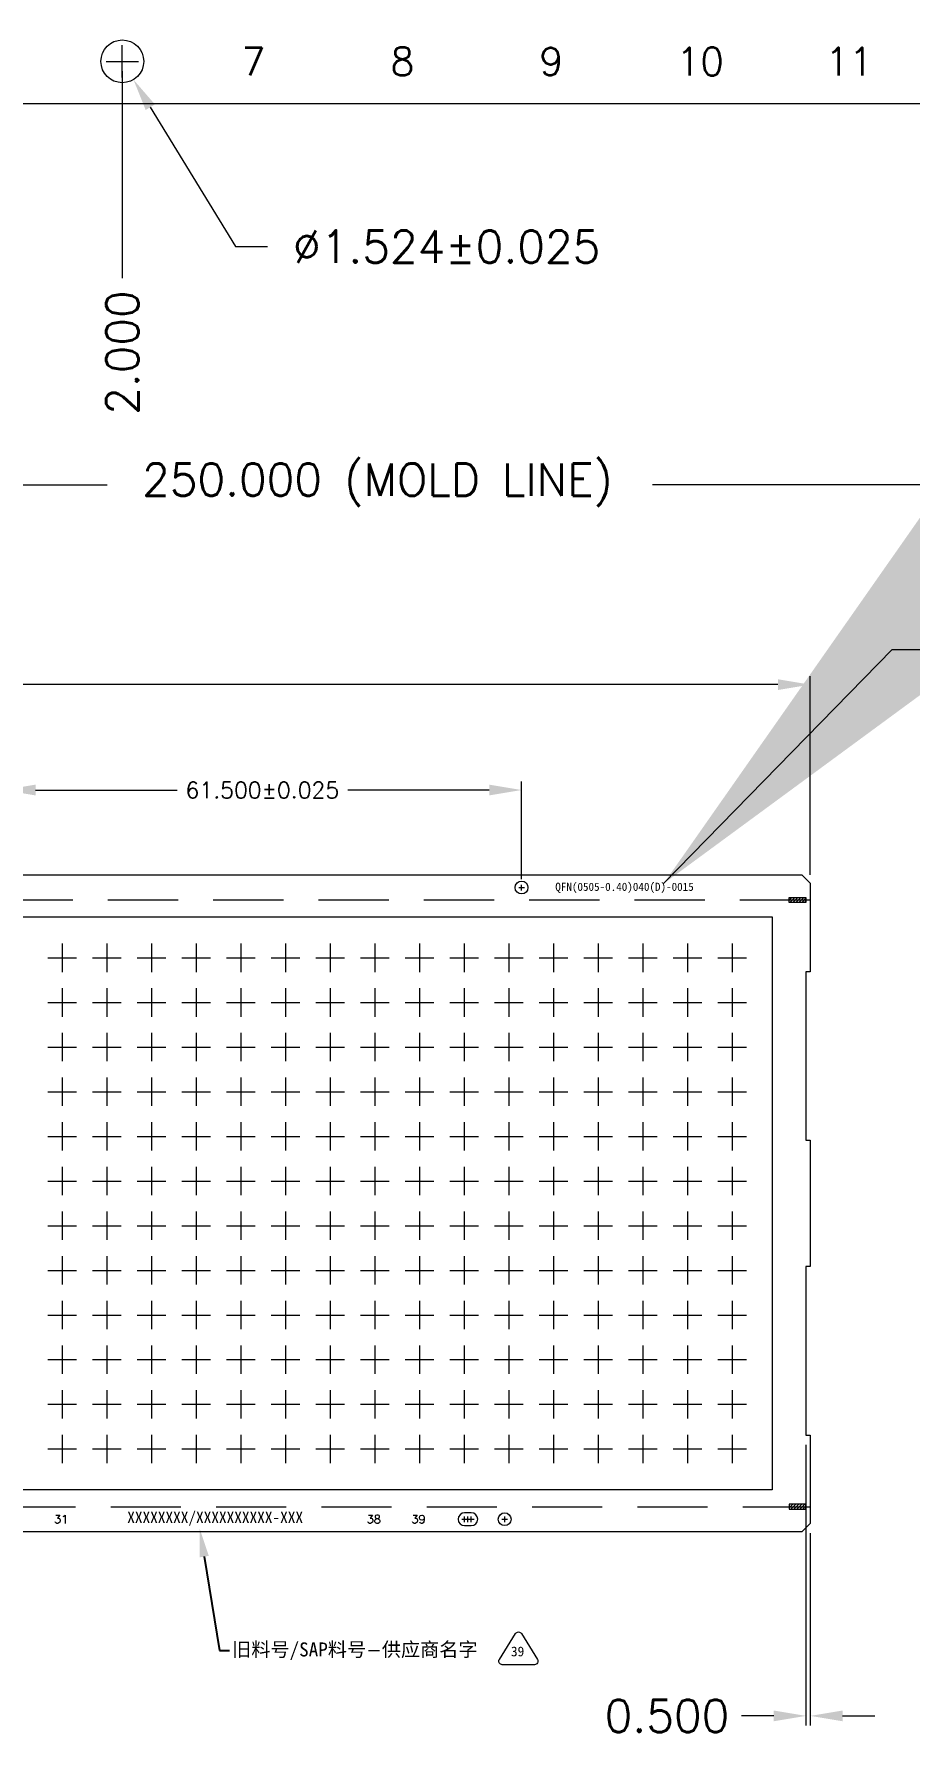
# Model space of a CAD drawing. Extents: x -140 to 3541, y -503 to -95.
# Drawn here: x 3234.4 to 3265.6, y -408.9 to -348.4 of the extents above; entities that cross this region are included whole.
import ezdxf
from ezdxf import colors
from ezdxf.entities.mleader import LeaderData, LeaderLine
from ezdxf.math import Vec2, Vec3

# ---------------------------------------------------------------- set-up
doc = ezdxf.new("R2010")
doc.units = 0
doc.header["$LTSCALE"] = 5
doc.header["$MEASUREMENT"] = 0
doc.header["$PDMODE"] = 3
for name, pattern in [('CENTER', [2, 1.25, -0.25, 0.25, -0.25]), ('DASHED', [0.75, 0.5, -0.25]), ('HIDDEN', [0.375, 0.25, -0.125])]:
    doc.linetypes.add(name, pattern=pattern)
doc.layers.get('Defpoints').update_dxf_attribs({"linetype": 'CONTINUOUS'})
for name, color, linetype in [('1', 7, 'CONTINUOUS'), ('1D', 4, 'CONTINUOUS'), ('center', 1, 'CONTINUOUS'), ('标注', 4, 'CONTINUOUS')]:
    doc.layers.add(name, color=color, linetype=linetype)
doc.layers.add('尺寸线层', color=3, linetype='CONTINUOUS', lineweight=18)
doc.styles.add('SIMPLEX', font='SIMPLEX')
doc.styles.get("Standard").update_dxf_attribs({"font": 'romans.shx', "bigfont": 'bigfont.shx'})
doc.styles.add('宋体', font='')
doc.styles.get('宋体').set_extended_font_data('SimSun')
doc.dimstyles.get("Standard").update_dxf_attribs({"dimscale": 4.5, "dimtxt": 0.16, "dimasz": 0.12, "dimexe": 0.08, "dimexo": 0.05, "dimgap": 0.08, "dimtad": 0, "dimdec": 3, "dimzin": 0, "dimdsep": 46, "dimtxsty": 'Standard', "dimcen": 0.09, "dimadec": 0, "dimazin": 0, "dimtfac": 1, "dimtdec": 3, "dimtmove": 0, "dimatfit": 3, "dimfxl": 1, "dimtolj": 1, "dimtzin": 0, "dimarcsym": 0})
doc.dimstyles.new('副本Standard', dxfattribs={"dimtxt": 0.05, "dimasz": 0.05, "dimexe": 0.07, "dimexo": 0.07, "dimgap": 0.07, "dimtad": 1, "dimzin": 1, "dimdsep": 46, "dimtxsty": 'SIMPLEX', "dimcen": 0.1, "dimclrd": 256, "dimclre": 256, "dimclrt": 256, "dimadec": 0, "dimazin": 0, "dimtfac": 1, "dimtofl": 0, "dimtmove": 0, "dimatfit": 0, "dimfxl": 1, "dimlwd": -1, "dimlwe": -1, "dimarcsym": 0})

# ---------------------------------------------------------------- blocks, each defined once
blk = doc.blocks.new('*D110')
at = {"layer": 'Defpoints', "color": 0}
for p in [(3239.564, -274.423), (3204.814, -346.911), (3206.996, -355.134)]:
    blk.add_point(p, dxfattribs=at)
at = {"layer": '标注', "lineweight": 0}
for p, q in [((3204.814, -346.936), (3204.814, -351.134)), ((3204.814, -351.134), (3206.996, -353.134)), ((3206.996, -353.134), (3206.996, -355.134))]:
    blk.add_line(p, q, dxfattribs=at)
at = {"layer": '标注', "lineweight": 0, "insert": (3206.996, -357.251), "char_height": 1, "attachment_point": 5, "rotation": 90, "style": '宋体'}
blk.add_mtext('34.750', dxfattribs=at)

msp = doc.modelspace()

# ---------------------------------------------------------------- hatches: boundary and pattern name
at = {"layer": '1D', "lineweight": 0}
h = msp.add_hatch(dxfattribs=at)
h.set_pattern_fill('ANSI31', color=256, scale=0.6, style=0)
h.set_pattern_definition([(45, (2905.23009, -379.4911), (-0.053033009, 0.053033009), [])])
h.paths.add_polyline_path([(3184.80013, -379.17467), (3184.80013, -379.35467), (3185.40013, -379.35467), (3185.40013, -379.17467)])
h.paths.add_polyline_path([(3184.80013, -400.95467), (3184.80013, -400.77467), (3185.40013, -400.77467), (3185.40013, -400.95467)])
h.paths.add_polyline_path([(3261.30013, -400.77467), (3261.30013, -400.95467), (3261.90013, -400.95467), (3261.90013, -400.77467)])
h.paths.add_polyline_path([(3261.30013, -379.35467), (3261.30013, -379.17467), (3261.90013, -379.17467), (3261.90013, -379.35467)])

# ---------------------------------------------------------------- linework, layer by layer
at = {"layer": '1', "lineweight": 0}
msp.add_lwpolyline([(3276.81434, -350.91135), (3201.31434, -350.91135), (3200.31434, -349.91135), (3200.31434, -339.41135), (3202.41434, -339.41135, 0.41421356), (3202.81434, -339.01135), (3202.81434, -319.81135, 0.41421356), (3202.41434, -319.41135), (3200.31434, -319.41135), (3200.31434, -304.41135), (3202.41434, -304.41135, 0.41421356), (3202.81434, -304.01135), (3202.81434, -284.81135, 0.41421356), (3202.41434, -284.41135), (3200.31434, -284.41135), (3200.31434, -273.91135), (3201.31434, -272.91135), (3276.81434, -272.91135)], format="xyb", dxfattribs=at)
msp.add_lwpolyline([(3184.95013, -378.36467), (3261.75013, -378.36467), (3262.05013, -378.66467), (3262.05013, -381.81467), (3261.90013, -381.81467), (3261.90013, -387.81467), (3262.05013, -387.81467), (3262.05013, -392.31467), (3261.90013, -392.31467), (3261.90013, -398.31467), (3262.05013, -398.31467), (3262.05013, -401.46467), (3261.75013, -401.76467), (3184.95013, -401.76467)], dxfattribs=at)
msp.add_lwpolyline([(3249.98653, -401.53967, 1), (3249.98653, -401.08247), (3249.74653, -401.08247, 1), (3249.74653, -401.53967)], format="xyb", close=True, dxfattribs=at)
for centre, radius in [((3237.56434, -349.39935), 0.762), ((3251.77513, -378.81827), 0.2286), ((3251.17513, -401.31107), 0.2286)]:
    msp.add_circle(centre, radius, dxfattribs=at)
at = {"layer": '1D', "lineweight": 0}
for p, q in [((3237.56434, -349.97435), (3237.56434, -348.82435)), ((3236.98934, -349.39935), (3238.13934, -349.39935)), ((3251.67513, -378.81827), (3251.87513, -378.81827)), ((3251.77513, -378.91827), (3251.77513, -378.71827)), ((3249.64653, -401.31107), (3249.84653, -401.31107)), ((3249.74653, -401.41107), (3249.74653, -401.21107)), ((3249.76653, -401.31107), (3249.96653, -401.31107)), ((3249.86653, -401.41107), (3249.86653, -401.21107)), ((3249.88653, -401.31107), (3250.08653, -401.31107)), ((3249.98653, -401.41107), (3249.98653, -401.21107)), ((3251.07513, -401.31107), (3251.27513, -401.31107)), ((3251.17513, -401.41107), (3251.17513, -401.21107))]:
    msp.add_line(p, q, dxfattribs=at)
at = {"layer": '1D', "linetype": 'DASHED', "lineweight": 0}
msp.add_lwpolyline([(3262.05013, -379.26467), (3184.65013, -379.26467), (3184.65013, -400.86467), (3262.05013, -400.86467)], dxfattribs=at)
at = {"layer": '1D', "linetype": 'HIDDEN', "lineweight": 0}
for points in [[(3261.90013, -379.17467), (3261.90013, -379.35467), (3261.30013, -379.35467), (3261.30013, -379.17467)], [(3261.90013, -400.95467), (3261.90013, -400.77467), (3261.30013, -400.77467), (3261.30013, -400.95467)]]:
    msp.add_lwpolyline(points, close=True, dxfattribs=at)
at = {"layer": '1D', "lineweight": 0}
msp.add_lwpolyline([(3186.30013, -379.86467), (3260.70013, -379.86467), (3260.70013, -400.26467), (3186.30013, -400.26467)], close=True, dxfattribs=at)
at = {"layer": 'center', "linetype": 'CENTER', "lineweight": 0}
for p, q in [((3235.42513, -380.81245), (3235.42513, -381.82689)), ((3237.01513, -380.81245), (3237.01513, -381.82689)), ((3238.60513, -380.81245), (3238.60513, -381.82689)), ((3240.19513, -380.81245), (3240.19513, -381.82689)), ((3241.78513, -380.81245), (3241.78513, -381.82689)), ((3243.37513, -380.81245), (3243.37513, -381.82689)), ((3244.96513, -380.81245), (3244.96513, -381.82689)), ((3246.55513, -380.81245), (3246.55513, -381.82689)), ((3248.14513, -380.81245), (3248.14513, -381.82689)), ((3249.73513, -380.81245), (3249.73513, -381.82689)), ((3251.32513, -380.81245), (3251.32513, -381.82689)), ((3252.91513, -380.81245), (3252.91513, -381.82689)), ((3254.50513, -380.81245), (3254.50513, -381.82689)), ((3256.09513, -380.81245), (3256.09513, -381.82689)), ((3257.68513, -380.81245), (3257.68513, -381.82689)), ((3259.27513, -380.81245), (3259.27513, -381.82689)), ((3234.91791, -381.31967), (3235.93235, -381.31967)), ((3236.50791, -381.31967), (3237.52235, -381.31967)), ((3238.09791, -381.31967), (3239.11235, -381.31967)), ((3239.68791, -381.31967), (3240.70235, -381.31967)), ((3241.27791, -381.31967), (3242.29235, -381.31967)), ((3242.86791, -381.31967), (3243.88235, -381.31967)), ((3244.45791, -381.31967), (3245.47235, -381.31967)), ((3246.04791, -381.31967), (3247.06235, -381.31967)), ((3247.63791, -381.31967), (3248.65235, -381.31967)), ((3249.22791, -381.31967), (3250.24235, -381.31967)), ((3250.81791, -381.31967), (3251.83235, -381.31967)), ((3252.40791, -381.31967), (3253.42235, -381.31967)), ((3253.99791, -381.31967), (3255.01235, -381.31967)), ((3255.58791, -381.31967), (3256.60235, -381.31967)), ((3257.17791, -381.31967), (3258.19235, -381.31967)), ((3258.76791, -381.31967), (3259.78235, -381.31967)), ((3235.42513, -382.40245), (3235.42513, -383.41689)), ((3237.01513, -382.40245), (3237.01513, -383.41689)), ((3238.60513, -382.40245), (3238.60513, -383.41689)), ((3240.19513, -382.40245), (3240.19513, -383.41689)), ((3241.78513, -382.40245), (3241.78513, -383.41689)), ((3243.37513, -382.40245), (3243.37513, -383.41689)), ((3244.96513, -382.40245), (3244.96513, -383.41689)), ((3246.55513, -382.40245), (3246.55513, -383.41689)), ((3248.14513, -382.40245), (3248.14513, -383.41689)), ((3249.73513, -382.40245), (3249.73513, -383.41689)), ((3251.32513, -382.40245), (3251.32513, -383.41689)), ((3252.91513, -382.40245), (3252.91513, -383.41689)), ((3254.50513, -382.40245), (3254.50513, -383.41689)), ((3256.09513, -382.40245), (3256.09513, -383.41689)), ((3257.68513, -382.40245), (3257.68513, -383.41689)), ((3259.27513, -382.40245), (3259.27513, -383.41689)), ((3234.91791, -382.90967), (3235.93235, -382.90967)), ((3236.50791, -382.90967), (3237.52235, -382.90967)), ((3238.09791, -382.90967), (3239.11235, -382.90967)), ((3239.68791, -382.90967), (3240.70235, -382.90967)), ((3241.27791, -382.90967), (3242.29235, -382.90967)), ((3242.86791, -382.90967), (3243.88235, -382.90967)), ((3244.45791, -382.90967), (3245.47235, -382.90967)), ((3246.04791, -382.90967), (3247.06235, -382.90967)), ((3247.63791, -382.90967), (3248.65235, -382.90967)), ((3249.22791, -382.90967), (3250.24235, -382.90967)), ((3250.81791, -382.90967), (3251.83235, -382.90967)), ((3252.40791, -382.90967), (3253.42235, -382.90967)), ((3253.99791, -382.90967), (3255.01235, -382.90967)), ((3255.58791, -382.90967), (3256.60235, -382.90967)), ((3257.17791, -382.90967), (3258.19235, -382.90967)), ((3258.76791, -382.90967), (3259.78235, -382.90967)), ((3234.91791, -384.49967), (3235.93235, -384.49967)), ((3235.42513, -383.99245), (3235.42513, -385.00689)), ((3236.50791, -384.49967), (3237.52235, -384.49967)), ((3237.01513, -383.99245), (3237.01513, -385.00689)), ((3238.09791, -384.49967), (3239.11235, -384.49967)), ((3238.60513, -383.99245), (3238.60513, -385.00689)), ((3239.68791, -384.49967), (3240.70235, -384.49967)), ((3240.19513, -383.99245), (3240.19513, -385.00689)), ((3241.27791, -384.49967), (3242.29235, -384.49967)), ((3241.78513, -383.99245), (3241.78513, -385.00689)), ((3242.86791, -384.49967), (3243.88235, -384.49967)), ((3243.37513, -383.99245), (3243.37513, -385.00689)), ((3244.45791, -384.49967), (3245.47235, -384.49967)), ((3244.96513, -383.99245), (3244.96513, -385.00689)), ((3246.04791, -384.49967), (3247.06235, -384.49967)), ((3246.55513, -383.99245), (3246.55513, -385.00689)), ((3247.63791, -384.49967), (3248.65235, -384.49967)), ((3248.14513, -383.99245), (3248.14513, -385.00689)), ((3249.22791, -384.49967), (3250.24235, -384.49967)), ((3249.73513, -383.99245), (3249.73513, -385.00689)), ((3250.81791, -384.49967), (3251.83235, -384.49967)), ((3251.32513, -383.99245), (3251.32513, -385.00689)), ((3252.40791, -384.49967), (3253.42235, -384.49967)), ((3252.91513, -383.99245), (3252.91513, -385.00689)), ((3253.99791, -384.49967), (3255.01235, -384.49967)), ((3254.50513, -383.99245), (3254.50513, -385.00689)), ((3255.58791, -384.49967), (3256.60235, -384.49967)), ((3256.09513, -383.99245), (3256.09513, -385.00689)), ((3257.17791, -384.49967), (3258.19235, -384.49967)), ((3257.68513, -383.99245), (3257.68513, -385.00689)), ((3258.76791, -384.49967), (3259.78235, -384.49967)), ((3259.27513, -383.99245), (3259.27513, -385.00689)), ((3235.42513, -385.58245), (3235.42513, -386.59689)), ((3237.01513, -385.58245), (3237.01513, -386.59689)), ((3238.60513, -385.58245), (3238.60513, -386.59689)), ((3240.19513, -385.58245), (3240.19513, -386.59689)), ((3241.78513, -385.58245), (3241.78513, -386.59689)), ((3243.37513, -385.58245), (3243.37513, -386.59689)), ((3244.96513, -385.58245), (3244.96513, -386.59689)), ((3246.55513, -385.58245), (3246.55513, -386.59689)), ((3248.14513, -385.58245), (3248.14513, -386.59689)), ((3249.73513, -385.58245), (3249.73513, -386.59689)), ((3251.32513, -385.58245), (3251.32513, -386.59689)), ((3252.91513, -385.58245), (3252.91513, -386.59689)), ((3254.50513, -385.58245), (3254.50513, -386.59689)), ((3256.09513, -385.58245), (3256.09513, -386.59689)), ((3257.68513, -385.58245), (3257.68513, -386.59689)), ((3259.27513, -385.58245), (3259.27513, -386.59689)), ((3234.91791, -386.08967), (3235.93235, -386.08967)), ((3236.50791, -386.08967), (3237.52235, -386.08967)), ((3238.09791, -386.08967), (3239.11235, -386.08967)), ((3239.68791, -386.08967), (3240.70235, -386.08967)), ((3241.27791, -386.08967), (3242.29235, -386.08967)), ((3242.86791, -386.08967), (3243.88235, -386.08967)), ((3244.45791, -386.08967), (3245.47235, -386.08967)), ((3246.04791, -386.08967), (3247.06235, -386.08967)), ((3247.63791, -386.08967), (3248.65235, -386.08967)), ((3249.22791, -386.08967), (3250.24235, -386.08967)), ((3250.81791, -386.08967), (3251.83235, -386.08967)), ((3252.40791, -386.08967), (3253.42235, -386.08967)), ((3253.99791, -386.08967), (3255.01235, -386.08967)), ((3255.58791, -386.08967), (3256.60235, -386.08967)), ((3257.17791, -386.08967), (3258.19235, -386.08967)), ((3258.76791, -386.08967), (3259.78235, -386.08967)), ((3235.42513, -387.17245), (3235.42513, -388.18689)), ((3237.01513, -387.17245), (3237.01513, -388.18689)), ((3238.60513, -387.17245), (3238.60513, -388.18689)), ((3240.19513, -387.17245), (3240.19513, -388.18689)), ((3241.78513, -387.17245), (3241.78513, -388.18689)), ((3243.37513, -387.17245), (3243.37513, -388.18689)), ((3244.96513, -387.17245), (3244.96513, -388.18689)), ((3246.55513, -387.17245), (3246.55513, -388.18689)), ((3248.14513, -387.17245), (3248.14513, -388.18689)), ((3249.73513, -387.17245), (3249.73513, -388.18689)), ((3251.32513, -387.17245), (3251.32513, -388.18689)), ((3252.91513, -387.17245), (3252.91513, -388.18689)), ((3254.50513, -387.17245), (3254.50513, -388.18689)), ((3256.09513, -387.17245), (3256.09513, -388.18689)), ((3257.68513, -387.17245), (3257.68513, -388.18689)), ((3259.27513, -387.17245), (3259.27513, -388.18689)), ((3234.91791, -387.67967), (3235.93235, -387.67967)), ((3236.50791, -387.67967), (3237.52235, -387.67967)), ((3238.09791, -387.67967), (3239.11235, -387.67967)), ((3239.68791, -387.67967), (3240.70235, -387.67967)), ((3241.27791, -387.67967), (3242.29235, -387.67967)), ((3242.86791, -387.67967), (3243.88235, -387.67967)), ((3244.45791, -387.67967), (3245.47235, -387.67967)), ((3246.04791, -387.67967), (3247.06235, -387.67967)), ((3247.63791, -387.67967), (3248.65235, -387.67967)), ((3249.22791, -387.67967), (3250.24235, -387.67967)), ((3250.81791, -387.67967), (3251.83235, -387.67967)), ((3252.40791, -387.67967), (3253.42235, -387.67967)), ((3253.99791, -387.67967), (3255.01235, -387.67967)), ((3255.58791, -387.67967), (3256.60235, -387.67967)), ((3257.17791, -387.67967), (3258.19235, -387.67967)), ((3258.76791, -387.67967), (3259.78235, -387.67967)), ((3235.42513, -388.76245), (3235.42513, -389.77689)), ((3237.01513, -388.76245), (3237.01513, -389.77689)), ((3238.60513, -388.76245), (3238.60513, -389.77689)), ((3240.19513, -388.76245), (3240.19513, -389.77689)), ((3241.78513, -388.76245), (3241.78513, -389.77689)), ((3243.37513, -388.76245), (3243.37513, -389.77689)), ((3244.96513, -388.76245), (3244.96513, -389.77689)), ((3246.55513, -388.76245), (3246.55513, -389.77689)), ((3248.14513, -388.76245), (3248.14513, -389.77689)), ((3249.73513, -388.76245), (3249.73513, -389.77689)), ((3251.32513, -388.76245), (3251.32513, -389.77689)), ((3252.91513, -388.76245), (3252.91513, -389.77689)), ((3254.50513, -388.76245), (3254.50513, -389.77689)), ((3256.09513, -388.76245), (3256.09513, -389.77689)), ((3257.68513, -388.76245), (3257.68513, -389.77689)), ((3259.27513, -388.76245), (3259.27513, -389.77689)), ((3234.91791, -389.26967), (3235.93235, -389.26967)), ((3236.50791, -389.26967), (3237.52235, -389.26967)), ((3238.09791, -389.26967), (3239.11235, -389.26967)), ((3239.68791, -389.26967), (3240.70235, -389.26967)), ((3241.27791, -389.26967), (3242.29235, -389.26967)), ((3242.86791, -389.26967), (3243.88235, -389.26967)), ((3244.45791, -389.26967), (3245.47235, -389.26967)), ((3246.04791, -389.26967), (3247.06235, -389.26967)), ((3247.63791, -389.26967), (3248.65235, -389.26967)), ((3249.22791, -389.26967), (3250.24235, -389.26967)), ((3250.81791, -389.26967), (3251.83235, -389.26967)), ((3252.40791, -389.26967), (3253.42235, -389.26967)), ((3253.99791, -389.26967), (3255.01235, -389.26967)), ((3255.58791, -389.26967), (3256.60235, -389.26967)), ((3257.17791, -389.26967), (3258.19235, -389.26967)), ((3258.76791, -389.26967), (3259.78235, -389.26967)), ((3235.42513, -390.35245), (3235.42513, -391.36689)), ((3237.01513, -390.35245), (3237.01513, -391.36689)), ((3238.60513, -390.35245), (3238.60513, -391.36689)), ((3240.19513, -390.35245), (3240.19513, -391.36689)), ((3241.78513, -390.35245), (3241.78513, -391.36689)), ((3243.37513, -390.35245), (3243.37513, -391.36689)), ((3244.96513, -390.35245), (3244.96513, -391.36689)), ((3246.55513, -390.35245), (3246.55513, -391.36689)), ((3248.14513, -390.35245), (3248.14513, -391.36689)), ((3249.73513, -390.35245), (3249.73513, -391.36689)), ((3251.32513, -390.35245), (3251.32513, -391.36689)), ((3252.91513, -390.35245), (3252.91513, -391.36689)), ((3254.50513, -390.35245), (3254.50513, -391.36689)), ((3256.09513, -390.35245), (3256.09513, -391.36689)), ((3257.68513, -390.35245), (3257.68513, -391.36689)), ((3259.27513, -390.35245), (3259.27513, -391.36689)), ((3234.91791, -390.85967), (3235.93235, -390.85967)), ((3236.50791, -390.85967), (3237.52235, -390.85967)), ((3238.09791, -390.85967), (3239.11235, -390.85967)), ((3239.68791, -390.85967), (3240.70235, -390.85967)), ((3241.27791, -390.85967), (3242.29235, -390.85967)), ((3242.86791, -390.85967), (3243.88235, -390.85967)), ((3244.45791, -390.85967), (3245.47235, -390.85967)), ((3246.04791, -390.85967), (3247.06235, -390.85967)), ((3247.63791, -390.85967), (3248.65235, -390.85967)), ((3249.22791, -390.85967), (3250.24235, -390.85967)), ((3250.81791, -390.85967), (3251.83235, -390.85967)), ((3252.40791, -390.85967), (3253.42235, -390.85967)), ((3253.99791, -390.85967), (3255.01235, -390.85967)), ((3255.58791, -390.85967), (3256.60235, -390.85967)), ((3257.17791, -390.85967), (3258.19235, -390.85967)), ((3258.76791, -390.85967), (3259.78235, -390.85967)), ((3235.42513, -391.94245), (3235.42513, -392.95689)), ((3237.01513, -391.94245), (3237.01513, -392.95689)), ((3238.60513, -391.94245), (3238.60513, -392.95689)), ((3240.19513, -391.94245), (3240.19513, -392.95689)), ((3241.78513, -391.94245), (3241.78513, -392.95689)), ((3243.37513, -391.94245), (3243.37513, -392.95689)), ((3244.96513, -391.94245), (3244.96513, -392.95689)), ((3246.55513, -391.94245), (3246.55513, -392.95689)), ((3248.14513, -391.94245), (3248.14513, -392.95689)), ((3249.73513, -391.94245), (3249.73513, -392.95689)), ((3251.32513, -391.94245), (3251.32513, -392.95689)), ((3252.91513, -391.94245), (3252.91513, -392.95689)), ((3254.50513, -391.94245), (3254.50513, -392.95689)), ((3256.09513, -391.94245), (3256.09513, -392.95689)), ((3257.68513, -391.94245), (3257.68513, -392.95689)), ((3259.27513, -391.94245), (3259.27513, -392.95689)), ((3234.91791, -392.44967), (3235.93235, -392.44967)), ((3236.50791, -392.44967), (3237.52235, -392.44967)), ((3238.09791, -392.44967), (3239.11235, -392.44967)), ((3239.68791, -392.44967), (3240.70235, -392.44967)), ((3241.27791, -392.44967), (3242.29235, -392.44967)), ((3242.86791, -392.44967), (3243.88235, -392.44967)), ((3244.45791, -392.44967), (3245.47235, -392.44967)), ((3246.04791, -392.44967), (3247.06235, -392.44967)), ((3247.63791, -392.44967), (3248.65235, -392.44967)), ((3249.22791, -392.44967), (3250.24235, -392.44967)), ((3250.81791, -392.44967), (3251.83235, -392.44967)), ((3252.40791, -392.44967), (3253.42235, -392.44967)), ((3253.99791, -392.44967), (3255.01235, -392.44967)), ((3255.58791, -392.44967), (3256.60235, -392.44967)), ((3257.17791, -392.44967), (3258.19235, -392.44967)), ((3258.76791, -392.44967), (3259.78235, -392.44967)), ((3235.42513, -393.53245), (3235.42513, -394.54689)), ((3237.01513, -393.53245), (3237.01513, -394.54689)), ((3238.60513, -393.53245), (3238.60513, -394.54689)), ((3240.19513, -393.53245), (3240.19513, -394.54689)), ((3241.78513, -393.53245), (3241.78513, -394.54689)), ((3243.37513, -393.53245), (3243.37513, -394.54689)), ((3244.96513, -393.53245), (3244.96513, -394.54689)), ((3246.55513, -393.53245), (3246.55513, -394.54689)), ((3248.14513, -393.53245), (3248.14513, -394.54689)), ((3249.73513, -393.53245), (3249.73513, -394.54689)), ((3251.32513, -393.53245), (3251.32513, -394.54689)), ((3252.91513, -393.53245), (3252.91513, -394.54689)), ((3254.50513, -393.53245), (3254.50513, -394.54689)), ((3256.09513, -393.53245), (3256.09513, -394.54689)), ((3257.68513, -393.53245), (3257.68513, -394.54689)), ((3259.27513, -393.53245), (3259.27513, -394.54689)), ((3234.91791, -394.03967), (3235.93235, -394.03967)), ((3236.50791, -394.03967), (3237.52235, -394.03967)), ((3238.09791, -394.03967), (3239.11235, -394.03967)), ((3239.68791, -394.03967), (3240.70235, -394.03967)), ((3241.27791, -394.03967), (3242.29235, -394.03967)), ((3242.86791, -394.03967), (3243.88235, -394.03967)), ((3244.45791, -394.03967), (3245.47235, -394.03967)), ((3246.04791, -394.03967), (3247.06235, -394.03967)), ((3247.63791, -394.03967), (3248.65235, -394.03967)), ((3249.22791, -394.03967), (3250.24235, -394.03967)), ((3250.81791, -394.03967), (3251.83235, -394.03967)), ((3252.40791, -394.03967), (3253.42235, -394.03967)), ((3253.99791, -394.03967), (3255.01235, -394.03967)), ((3255.58791, -394.03967), (3256.60235, -394.03967)), ((3257.17791, -394.03967), (3258.19235, -394.03967)), ((3258.76791, -394.03967), (3259.78235, -394.03967)), ((3235.42513, -395.12245), (3235.42513, -396.13689)), ((3237.01513, -395.12245), (3237.01513, -396.13689)), ((3238.60513, -395.12245), (3238.60513, -396.13689)), ((3240.19513, -395.12245), (3240.19513, -396.13689)), ((3241.78513, -395.12245), (3241.78513, -396.13689)), ((3243.37513, -395.12245), (3243.37513, -396.13689)), ((3244.96513, -395.12245), (3244.96513, -396.13689)), ((3246.55513, -395.12245), (3246.55513, -396.13689)), ((3248.14513, -395.12245), (3248.14513, -396.13689)), ((3249.73513, -395.12245), (3249.73513, -396.13689)), ((3251.32513, -395.12245), (3251.32513, -396.13689)), ((3252.91513, -395.12245), (3252.91513, -396.13689)), ((3254.50513, -395.12245), (3254.50513, -396.13689)), ((3256.09513, -395.12245), (3256.09513, -396.13689)), ((3257.68513, -395.12245), (3257.68513, -396.13689)), ((3259.27513, -395.12245), (3259.27513, -396.13689)), ((3234.91791, -395.62967), (3235.93235, -395.62967)), ((3236.50791, -395.62967), (3237.52235, -395.62967)), ((3238.09791, -395.62967), (3239.11235, -395.62967)), ((3239.68791, -395.62967), (3240.70235, -395.62967)), ((3241.27791, -395.62967), (3242.29235, -395.62967)), ((3242.86791, -395.62967), (3243.88235, -395.62967)), ((3244.45791, -395.62967), (3245.47235, -395.62967)), ((3246.04791, -395.62967), (3247.06235, -395.62967)), ((3247.63791, -395.62967), (3248.65235, -395.62967)), ((3249.22791, -395.62967), (3250.24235, -395.62967)), ((3250.81791, -395.62967), (3251.83235, -395.62967)), ((3252.40791, -395.62967), (3253.42235, -395.62967)), ((3253.99791, -395.62967), (3255.01235, -395.62967)), ((3255.58791, -395.62967), (3256.60235, -395.62967)), ((3257.17791, -395.62967), (3258.19235, -395.62967)), ((3258.76791, -395.62967), (3259.78235, -395.62967)), ((3234.91791, -397.21967), (3235.93235, -397.21967)), ((3235.42513, -396.71245), (3235.42513, -397.72689)), ((3236.50791, -397.21967), (3237.52235, -397.21967)), ((3237.01513, -396.71245), (3237.01513, -397.72689)), ((3238.09791, -397.21967), (3239.11235, -397.21967)), ((3238.60513, -396.71245), (3238.60513, -397.72689)), ((3239.68791, -397.21967), (3240.70235, -397.21967)), ((3240.19513, -396.71245), (3240.19513, -397.72689)), ((3241.27791, -397.21967), (3242.29235, -397.21967)), ((3241.78513, -396.71245), (3241.78513, -397.72689)), ((3242.86791, -397.21967), (3243.88235, -397.21967)), ((3243.37513, -396.71245), (3243.37513, -397.72689)), ((3244.45791, -397.21967), (3245.47235, -397.21967)), ((3244.96513, -396.71245), (3244.96513, -397.72689)), ((3246.04791, -397.21967), (3247.06235, -397.21967)), ((3246.55513, -396.71245), (3246.55513, -397.72689)), ((3247.63791, -397.21967), (3248.65235, -397.21967)), ((3248.14513, -396.71245), (3248.14513, -397.72689)), ((3249.22791, -397.21967), (3250.24235, -397.21967)), ((3249.73513, -396.71245), (3249.73513, -397.72689)), ((3250.81791, -397.21967), (3251.83235, -397.21967)), ((3251.32513, -396.71245), (3251.32513, -397.72689)), ((3252.40791, -397.21967), (3253.42235, -397.21967)), ((3252.91513, -396.71245), (3252.91513, -397.72689)), ((3253.99791, -397.21967), (3255.01235, -397.21967)), ((3254.50513, -396.71245), (3254.50513, -397.72689)), ((3255.58791, -397.21967), (3256.60235, -397.21967)), ((3256.09513, -396.71245), (3256.09513, -397.72689)), ((3257.17791, -397.21967), (3258.19235, -397.21967)), ((3257.68513, -396.71245), (3257.68513, -397.72689)), ((3258.76791, -397.21967), (3259.78235, -397.21967)), ((3259.27513, -396.71245), (3259.27513, -397.72689)), ((3235.42513, -398.30245), (3235.42513, -399.31689)), ((3237.01513, -398.30245), (3237.01513, -399.31689)), ((3238.60513, -398.30245), (3238.60513, -399.31689)), ((3240.19513, -398.30245), (3240.19513, -399.31689)), ((3241.78513, -398.30245), (3241.78513, -399.31689)), ((3243.37513, -398.30245), (3243.37513, -399.31689)), ((3244.96513, -398.30245), (3244.96513, -399.31689)), ((3246.55513, -398.30245), (3246.55513, -399.31689)), ((3248.14513, -398.30245), (3248.14513, -399.31689)), ((3249.73513, -398.30245), (3249.73513, -399.31689)), ((3251.32513, -398.30245), (3251.32513, -399.31689)), ((3252.91513, -398.30245), (3252.91513, -399.31689)), ((3254.50513, -398.30245), (3254.50513, -399.31689)), ((3256.09513, -398.30245), (3256.09513, -399.31689)), ((3257.68513, -398.30245), (3257.68513, -399.31689)), ((3259.27513, -398.30245), (3259.27513, -399.31689)), ((3234.91791, -398.80967), (3235.93235, -398.80967)), ((3236.50791, -398.80967), (3237.52235, -398.80967)), ((3238.09791, -398.80967), (3239.11235, -398.80967)), ((3239.68791, -398.80967), (3240.70235, -398.80967)), ((3241.27791, -398.80967), (3242.29235, -398.80967)), ((3242.86791, -398.80967), (3243.88235, -398.80967)), ((3244.45791, -398.80967), (3245.47235, -398.80967)), ((3246.04791, -398.80967), (3247.06235, -398.80967)), ((3247.63791, -398.80967), (3248.65235, -398.80967)), ((3249.22791, -398.80967), (3250.24235, -398.80967)), ((3250.81791, -398.80967), (3251.83235, -398.80967)), ((3252.40791, -398.80967), (3253.42235, -398.80967)), ((3253.99791, -398.80967), (3255.01235, -398.80967)), ((3255.58791, -398.80967), (3256.60235, -398.80967)), ((3257.17791, -398.80967), (3258.19235, -398.80967)), ((3258.76791, -398.80967), (3259.78235, -398.80967))]:
    msp.add_line(p, q, dxfattribs=at)
at = {"layer": '标注', "lineweight": 0}
for p, q in [((3237.56434, -349.74435), (3237.56434, -357.12446)), ((3238.55982, -351.03176), (3241.5879, -355.99728)), ((3241.5879, -355.99728), (3242.7379, -355.99728)), ((3205.81969, -364.48441), (3237.02627, -364.48441)), ((3276.81434, -364.48441), (3256.43735, -364.48441)), ((3260.90013, -371.59362), (3230.11203, -371.59362)), ((3262.05013, -378.36467), (3262.05013, -371.29362)), ((3234.47513, -375.34688), (3239.51203, -375.34688)), ((3250.62513, -375.34688), (3245.58822, -375.34688)), ((3251.77513, -378.51827), (3251.77513, -375.04688)), ((3251.77513, -378.51827), (3251.77513, -375.04688)), ((3261.90013, -398.65967), (3261.90013, -408.65958)), ((3262.05013, -401.80967), (3262.05013, -408.65958)), ((3260.75013, -408.31458), (3259.60013, -408.31458)), ((3263.20013, -408.31458), (3264.35013, -408.31458))]:
    msp.add_line(p, q, dxfattribs=at)
at = {"layer": '标注', "color": 6, "lineweight": 0, "ltscale": 2, "elevation": -0.03594}
msp.add_lwpolyline([(3251.77415, -405.38339), (3252.34139, -406.30179, -0.58729158), (3252.23499, -406.49257), (3251.09047, -406.49257, -0.58994045), (3250.98458, -406.30095), (3251.56186, -405.38256, -0.5551437)], format="xyb", close=True, dxfattribs=at)
at = {"layer": '标注', "lineweight": 0}
for points in [[(3238.72346, -350.93197), (3238.39618, -351.13155), (3237.96108, -350.04992)], [(3260.90013, -371.40196), (3260.90013, -371.78529), (3262.05013, -371.59362)], [(3234.47513, -375.15521), (3234.47513, -375.53854), (3233.32513, -375.34688)], [(3250.62513, -375.15521), (3250.62513, -375.53854), (3251.77513, -375.34688)], [(3260.75013, -408.12292), (3260.75013, -408.50625), (3261.90013, -408.31458)], [(3263.20013, -408.12292), (3263.20013, -408.50625), (3262.05013, -408.31458)]]:
    msp.add_solid(points, dxfattribs=at)

# ---------------------------------------------------------------- texts
at = {"layer": '1D', "lineweight": 0, "insert": (3255.441, -378.8307), "char_height": 0.2898, "attachment_point": 5, "style": 'SIMPLEX'}
msp.add_mtext('{\\fSimSun|b0|i0|c134|p2;QFN(0505-0.40)040(D)-0015}', dxfattribs=at)
at = {"layer": '尺寸线层', "lineweight": 0, "attachment_point": 5}
for s, insert, char_height in [('{\\Fsimplex|c0;7}', (3242.23477, -349.40298, -0.09923), 0.9920638), ('{\\Fsimplex|c0;8}', (3247.53477, -349.40298, -0.09923), 0.9920638), ('{\\Fsimplex|c0;9}', (3252.83477, -349.40298, -0.09923), 0.9920638), ('{\\Fsimplex|c0;10}', (3258.13477, -349.40298, -0.09923), 0.9920638), ('{\\Fsimplex|c0;11}', (3263.43477, -349.40298, -0.09923), 0.9920638), ('{\\Fsimplex|c0;31}', (3235.38626, -401.31107, -0.02977), 0.2976191), ('{\\Fsimplex|c0;38}', (3246.51626, -401.31107, -0.02977), 0.2976191), ('{\\Fsimplex|c0;39}', (3248.10626, -401.31107, -0.02977), 0.2976191)]:
    msp.add_mtext(s, dxfattribs=dict(at, insert=insert, char_height=char_height))
at = {"layer": '标注', "lineweight": 0, "attachment_point": 5, "style": 'SIMPLEX'}
for s, insert, char_height in [('\\A1;∅1.524±0.025', (3249.111, -355.99728), 1.15), ('250.000 (MOLD LINE)', (3246.64733, -364.48441), 1.15), ('61.500±0.025', (3242.55013, -375.34688), 0.575), ('\\A1;0.500', (3256.95513, -408.31458), 1.15)]:
    msp.add_mtext(s, dxfattribs=dict(at, insert=insert, char_height=char_height))
at = {"layer": '标注', "lineweight": 0, "insert": (3237.56434, -359.76946), "char_height": 1.15, "attachment_point": 5, "rotation": 90, "style": 'SIMPLEX'}
msp.add_mtext('\\A1;2.000', dxfattribs=at)
at = {"layer": '标注', "color": 1, "lineweight": 0, "insert": (3240.86884, -401.29144, 0.22784), "char_height": 0.4, "width": 7.5201898, "attachment_point": 5, "style": '宋体'}
msp.add_mtext('{\\C4;XXXXXXXX/XXXXXXXXXX-XXX}', dxfattribs=at)
at = {"layer": '标注', "linetype": 'ByBlock', "lineweight": 0, "insert": (3251.6345, -406.02189, -0.03731), "char_height": 0.35, "width": 0.4841369, "attachment_point": 5, "style": '宋体'}
msp.add_mtext('39', dxfattribs=at)

# ---------------------------------------------------------------- dimensions: what is measured, and where the dimension line sits
at = {"layer": '标注', "lineweight": 0}
dim = msp.add_ordinate_dim(feature_location=(3204.81434, -346.91135), offset=(2.18161, -8.22295), dtype=1, origin=(3239.56434, -274.42335), dimstyle='副本Standard', override={"dimtxt": 1, "dimasz": 1, "dimexo": 0.025, "dimgap": 0.05, "dimtad": 0, "dimdec": 3, "dimtxsty": '宋体', "dimlwe": 0}, dxfattribs=at)
dim.commit()
dim.dimension.update_dxf_attribs({"geometry": '*D110', "text_midpoint": (3206.99595, -357.25134)})

# ---------------------------------------------------------------- leaders
msp.add_leader([(3256.83217, -378.67833), (3264.97301, -370.34774), (3266.00302, -370.34774)], dimstyle='Standard', override={"dimasz": 5, "dimgap": 0.3, "dimtad": 1, "dimlwd": 0}, dxfattribs=at)
ml = msp.add_multileader_mtext('Standard', dxfattribs=at)
ml.set_content('{\\fSimSun|b0|i0|c134|p2;旧料号/SAP料号}-{\\fSimSun|b0|i0|c134|p2;供应商名字}', color=256)
ml.set_leader_properties()
ml.build(insert=Vec2(0, 0))
ml.multileader.update_dxf_attribs({"text_right_attachment_type": 6, "text_top_attachment_type": 0, "text_bottom_attachment_type": 0, "dogleg_length": 0.36, "arrow_head_size": 1})
ctx = ml.context
ctx.base_point, ctx.char_height, ctx.arrow_head_size, ctx.landing_gap_size, ctx.plane_origin = Vec3(3241.38254, -405.98655, 0.09222), 0.5, 1, 0.09, Vec3(3239.20913, -401.77224, 0.09222)
ctx.right_attachment = 6
notes = []
notes.append((ctx, [(1, (1, 1, 0), (3241.02254, -405.98655, 0.09222), (1, 0), 0.36, [(0, [(3240.32174, -401.6557, 0.09222)], 256, [])])]))
ctx.mtext.insert, ctx.mtext.flow_direction = Vec3(3241.47254, -405.69884, 0.09222), 5
for ctx, leaders in notes:
    for number, flags, end, landing, length, lines in leaders:
        leader = LeaderData()
        leader.index, (leader.has_last_leader_line, leader.has_dogleg_vector, leader.attachment_direction) = number, flags
        leader.last_leader_point, leader.dogleg_vector, leader.dogleg_length = Vec3(end), Vec3(landing), length
        for number, points, colour, breaks in lines:
            line = LeaderLine()
            line.index, line.vertices, line.color, line.breaks = number, Vec3.list(points), colors.encode_raw_color(colour), breaks
            leader.lines.append(line)
        ctx.leaders.append(leader)

doc.saveas('drawing.dxf')
